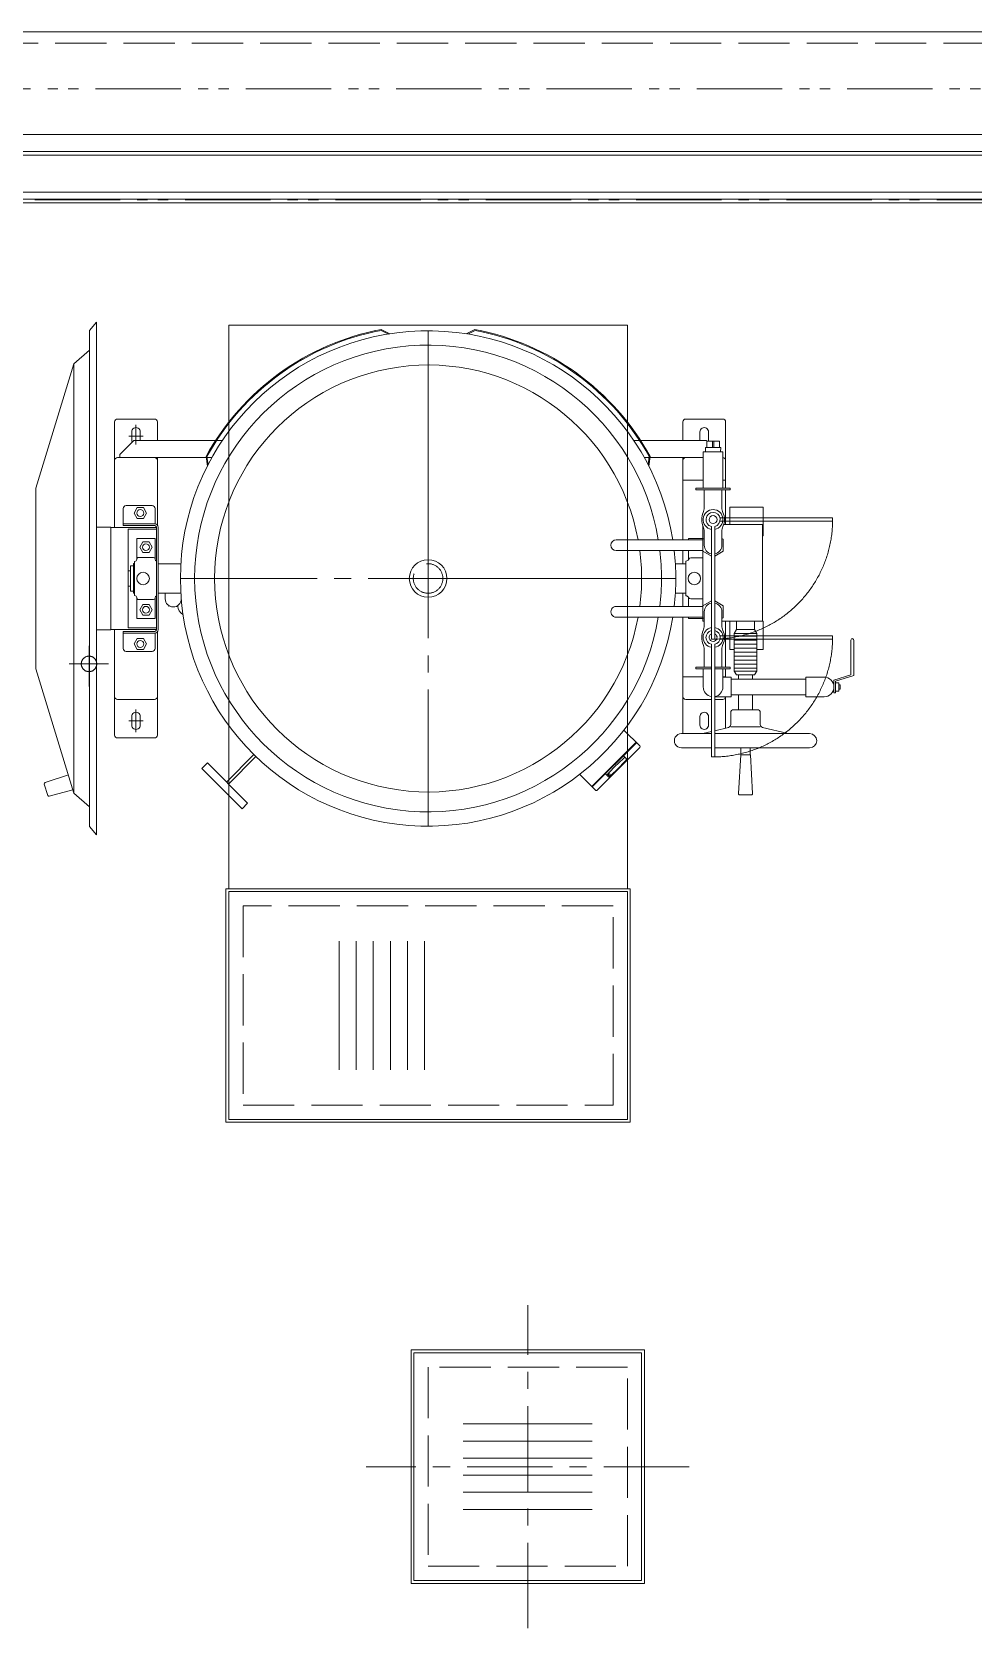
# Model space of a CAD drawing. Units: millimetres at full size. Extents: x -12803 to 120774, y -9413 to 101127.
# Drawn here: x 93629 to 95281, y 17093 to 19896 of the extents above; entities that cross this region are included whole.
import ezdxf

# ---------------------------------------------------------------- set-up
doc = ezdxf.new("R2010")
doc.units = ezdxf.units.MM
doc.header["$LTSCALE"] = 30
for name, pattern in [('CHAIN1', [8, 5, -1, 1, -1]), ('DASHED3', [4, 3, -1]), ('DOUBLE_CHAIN1', [8.8, 5, -1, 0.6, -0.6, 0.6, -1]), ('LONG_CHAIN', [21, 18, -1, 1, -1]), ('LONG_DOUBLE_CHAIN', [21.8, 18, -1, 0.6, -0.6, 0.6, -1])]:
    doc.linetypes.add(name, pattern=pattern)
doc.layers.add('0-0_NoName', color=7, linetype='Continuous')
for name, color, linetype, lineweight in [('2-0_通芯', 7, 'DOUBLE_CHAIN1', 15), ('2-1_躯体', 7, 'Continuous', 15), ('2-3_間仕切り', 7, 'Continuous', 15), ('2-B_金物', 7, 'Continuous', 15), ('3-3_AIHO30-厨房機器', 7, 'Continuous', 15)]:
    doc.layers.add(name, color=color, linetype=linetype, lineweight=lineweight)

# ---------------------------------------------------------------- blocks, each defined once
blk = doc.blocks.new('グループ部品-732')
at = {"layer": '2-0_通芯'}
for p, q in [((75524.36, 19796.41), (120774.36, 19796.41)), ((74361.66, 19601.41), (120774.36, 19601.41))]:
    blk.add_line(p, q, dxfattribs=at)
at = {"layer": '2-1_躯体'}
for p, q in [((89589.36, 19896.41), (97729.36, 19896.41)), ((91549.36, 19716.41), (96999.36, 19716.41))]:
    blk.add_line(p, q, dxfattribs=at)
at = {"layer": '2-1_躯体', "linetype": 'DASHED3'}
blk.add_line((89589.36, 19876.41), (97729.36, 19876.41), dxfattribs=at)
at = {"layer": '2-3_間仕切り'}
for p, q in [((91676.86, 19686.41), (96969.36, 19686.41)), ((91676.86, 19614.91), (96897.86, 19614.91))]:
    blk.add_line(p, q, dxfattribs=at)
for points in [[(91676.86, 19679.91), (96962.86, 19679.91), (96962.86, 19289.91)], [(91676.86, 19602.41), (96885.36, 19602.41), (96885.36, 19212.41)], [(91676.86, 19596.41), (96879.36, 19596.41), (96879.36, 19206.41)]]:
    blk.add_lwpolyline(points, dxfattribs=at)
at = {"layer": '2-B_金物'}
for p, q in [((93974.36, 19381.41), (94674.36, 19381.41)), ((93974.36, 18391.41), (93974.36, 19381.41)), ((94674.36, 19381.41), (94674.36, 18391.41)), ((94679.36, 18391.41), (93969.36, 18391.41)), ((93969.36, 18391.41), (93969.36, 17981.41)), ((94674.36, 18386.41), (93974.36, 18386.41)), ((93974.36, 18386.41), (93974.36, 17986.41)), ((94168.16, 18299.52), (94168.16, 18073.3)), ((94198.16, 18299.52), (94198.16, 18073.3)), ((94228.16, 18299.52), (94228.16, 18073.3)), ((94258.16, 18299.52), (94258.16, 18073.3)), ((94288.16, 18299.52), (94288.16, 18073.3)), ((94318.16, 18299.52), (94318.16, 18073.3)), ((94704.36, 17581.41), (94294.36, 17581.41)), ((94294.36, 17581.41), (94294.36, 17171.41)), ((94699.36, 17576.41), (94299.36, 17576.41)), ((94299.36, 17576.41), (94299.36, 17176.41)), ((94699.36, 17176.41), (94699.36, 17576.41)), ((94612.47, 17451.41), (94386.25, 17451.41)), ((94612.47, 17421.41), (94386.25, 17421.41)), ((94612.47, 17391.41), (94386.25, 17391.41)), ((94612.47, 17361.41), (94386.25, 17361.41)), ((94612.47, 17331.41), (94386.25, 17331.41)), ((94612.47, 17301.41), (94386.25, 17301.41)), ((94299.36, 17176.41), (94699.36, 17176.41))]:
    blk.add_line(p, q, dxfattribs=at)
at = {"layer": '2-B_金物', "linetype": 'DASHED3'}
for p, q in [((94649.36, 18361.41), (93999.36, 18361.41)), ((93999.36, 18361.41), (93999.36, 18011.41)), ((94674.36, 17551.41), (94324.36, 17551.41)), ((94324.36, 17551.41), (94324.36, 17201.41)), ((94674.36, 17201.41), (94674.36, 17551.41)), ((94324.36, 17201.41), (94674.36, 17201.41))]:
    blk.add_line(p, q, dxfattribs=at)
at = {"layer": '2-B_金物', "linetype": 'CHAIN1'}
for p, q in [((94499.36, 17092.91), (94499.36, 17659.91)), ((94782.86, 17376.41), (94215.85, 17376.41))]:
    blk.add_line(p, q, dxfattribs=at)
at = {"layer": '2-B_金物'}
for points in [[(93969.36, 17981.41), (94679.36, 17981.41), (94679.36, 18391.41)], [(93974.36, 17986.41), (94674.36, 17986.41), (94674.36, 18386.41)], [(94294.36, 17171.41), (94704.36, 17171.41), (94704.36, 17581.41)]]:
    blk.add_lwpolyline(points, dxfattribs=at)
at = {"layer": '2-B_金物', "linetype": 'DASHED3'}
blk.add_lwpolyline([(93999.36, 18011.41), (94649.36, 18011.41), (94649.36, 18361.41)], dxfattribs=at)
at = {"layer": '3-3_AIHO30-厨房機器'}
for p, q in [((93729.6, 19372.16), (93742.1, 19386.45)), ((93742.1, 18486.37), (93742.1, 19386.45)), ((94257.47, 19366.24), (94242.06, 19373.8)), ((94391.25, 19366.24), (94406.66, 19373.8)), ((93729.6, 18500.66), (93729.6, 19372.16)), ((94254.73, 19365.8), (94241.83, 19372.13)), ((94393.99, 19365.8), (94406.88, 19372.13)), ((93702.36, 19313.54), (93729.6, 19337.32)), ((93635.6, 19095.21), (93702.36, 19313.54)), ((93702.36, 18559.28), (93702.36, 19313.54)), ((93773.86, 19025.91), (93773.86, 19211.41)), ((93843.86, 19216.41), (93778.86, 19216.41)), ((93848.86, 19178.91), (93848.86, 19211.41)), ((94771.86, 19178.91), (94771.86, 19211.41)), ((94841.86, 19216.41), (94776.86, 19216.41)), ((94846.86, 19094.91), (94846.86, 19211.41)), ((93807.86, 19178.91), (93782.86, 19153.91)), ((93803.86, 19193.91), (93803.86, 19178.91)), ((93951.16, 19178.91), (93807.86, 19178.91)), ((93818.86, 19193.91), (93818.86, 19178.91)), ((93963.22, 19178.91), (93953.07, 19178.91)), ((94695.65, 19178.91), (94685.49, 19178.91)), ((94812.86, 19178.91), (94697.56, 19178.91)), ((94801.86, 19193.91), (94801.86, 19178.91)), ((94812.86, 19178.91), (94814.39, 19177.38)), ((94813.86, 19177.38), (94835.86, 19177.38)), ((94813.86, 19166.38), (94813.86, 19177.38)), ((94816.86, 19193.91), (94816.86, 19177.38)), ((94823.79, 19166.38), (94823.79, 19177.38)), ((94825.93, 19166.38), (94825.93, 19177.38)), ((94835.86, 19166.38), (94835.86, 19177.38)), ((93934.7, 19148.91), (93778.86, 19148.91)), ((93782.86, 19148.91), (93782.86, 19153.91)), ((93848.86, 19030.38), (93848.86, 19148.91)), ((93936.8, 19133.95), (93934.41, 19150.95)), ((93938.07, 19136.42), (93936.07, 19150.64)), ((93944.8, 19148.91), (93936.32, 19148.91)), ((94712.4, 19148.91), (94703.92, 19148.91)), ((94710.65, 19136.42), (94712.64, 19150.64)), ((94711.92, 19133.95), (94714.3, 19150.95)), ((94807.61, 19148.91), (94714.02, 19148.91)), ((94771.86, 19004.41), (94771.86, 19148.91)), ((94807.61, 19158.91), (94807.61, 19094.91)), ((94811.41, 19166.38), (94838.31, 19166.38)), ((94811.41, 19166.38), (94811.64, 19158.91)), ((94838.31, 19166.38), (94838.08, 19158.91)), ((93635.6, 18777.61), (93635.6, 19095.21)), ((94807.61, 19108.91), (94771.86, 19108.91)), ((94794.86, 19094.91), (94821.86, 19094.91)), ((94794.86, 19091.91), (94794.86, 19094.91)), ((94794.86, 19091.91), (94854.86, 19091.91)), ((94809.36, 19060.64), (94809.36, 19091.91)), ((94827.86, 19094.91), (94854.86, 19094.91)), ((94840.36, 19060.64), (94840.36, 19091.91)), ((94846.86, 19108.91), (94842.11, 19108.91)), ((94846.86, 19031.41), (94846.86, 19091.91)), ((94854.86, 19091.91), (94854.86, 19094.91)), ((93839.86, 19064.41), (93793.86, 19064.41)), ((93788.86, 19029.41), (93788.86, 19059.41)), ((93807.89, 19051.41), (93813.37, 19041.91)), ((93813.37, 19041.91), (93824.34, 19041.91)), ((93844.86, 19032.39), (93844.86, 19059.41)), ((94913.06, 19061.41), (94854.06, 19061.41)), ((94854.06, 19031.41), (94854.06, 19061.41)), ((94913.06, 19011.41), (94913.06, 19061.41)), ((93742.1, 19026.41), (93767.36, 19026.41)), ((93767.36, 19026.41), (93767.36, 18846.41)), ((93767.36, 19025.91), (93847.36, 19025.91)), ((93788.86, 19032.41), (93844.36, 19032.41)), ((93844.36, 19029.41), (93788.86, 19029.41)), ((93797.36, 19022.91), (93797.36, 18849.91)), ((93797.36, 19022.91), (93847.36, 19022.91)), ((93847.36, 18846.41), (93847.36, 19026.41)), ((93850.36, 18846.41), (93850.36, 19026.41)), ((94806.86, 19005.3), (94806.86, 19029.14)), ((94809.36, 18994.91), (94809.36, 19019.18)), ((94821.86, 18829.91), (94821.86, 19027.78)), ((94827.86, 18829.91), (94827.86, 19027.78)), ((94840.36, 18994.91), (94840.36, 19019.18)), ((94911.86, 19031.41), (94843.63, 19031.41)), ((94911.86, 18861.41), (94911.86, 19031.41)), ((94913.06, 19011.41), (94911.86, 19011.41)), ((93812.86, 19006.41), (93812.86, 18970.41)), ((93844.86, 19006.41), (93812.86, 19006.41)), ((93817.89, 18991.41), (93823.37, 19000.91)), ((93817.89, 18991.41), (93823.37, 18981.91)), ((93823.37, 19000.91), (93834.34, 19000.91)), ((93823.37, 18981.91), (93834.34, 18981.91)), ((93834.34, 19000.91), (93839.83, 18991.41)), ((93839.83, 18991.41), (93834.34, 18981.91)), ((93844.86, 19006.41), (93844.86, 18970.41)), ((94654.86, 19004.41), (94806.86, 19004.41)), ((94654.86, 18985.41), (94806.86, 18985.41)), ((94771.86, 18962.41), (94771.86, 18985.41)), ((94781.86, 19006.41), (94806.86, 19006.41)), ((94781.86, 19004.41), (94781.86, 19006.41)), ((94781.86, 18969.59), (94781.86, 18985.41)), ((94809.36, 19006.75), (94806.86, 19005.3)), ((94806.86, 18984.52), (94806.86, 19005.3)), ((94806.86, 18888.3), (94806.86, 18984.52)), ((94821.86, 18975.86), (94806.86, 18984.52)), ((94827.86, 18975.86), (94842.86, 18984.52)), ((94842.86, 19005.3), (94840.36, 19006.75)), ((94842.86, 18984.52), (94842.86, 19005.3)), ((93806.91, 18958.91), (93801.86, 18958.91)), ((93801.86, 18913.91), (93801.86, 18958.91)), ((93806.91, 18910.36), (93806.91, 18962.46)), ((93808.86, 18962.46), (93806.91, 18962.46)), ((93808.86, 18966.41), (93808.86, 18906.41)), ((93841.86, 18973.41), (93815.86, 18973.41)), ((93890.09, 18962.41), (93850.36, 18962.41)), ((94758.62, 18962.41), (94776.86, 18962.41)), ((94776.86, 18905.91), (94776.86, 18966.91)), ((94785.68, 18972.41), (94806.86, 18972.41)), ((93797.36, 18949.63), (93801.86, 18949.63)), ((93797.36, 18923.19), (93801.86, 18923.19)), ((93806.91, 18913.91), (93801.86, 18913.91)), ((93808.86, 18910.36), (93806.91, 18910.36)), ((93812.86, 18902.41), (93812.86, 18866.41)), ((93841.86, 18899.41), (93815.86, 18899.41)), ((93844.86, 18902.41), (93844.86, 18866.41)), ((93890.09, 18910.41), (93850.36, 18910.41)), ((93862.86, 18900.41), (93862.86, 18910.41)), ((94758.62, 18910.41), (94776.86, 18910.41)), ((94771.86, 18887.41), (94771.86, 18910.41)), ((94781.86, 18887.41), (94781.86, 18903.23)), ((94785.68, 18900.41), (94806.86, 18900.41)), ((94821.86, 18896.96), (94806.86, 18888.3)), ((94827.86, 18896.96), (94842.86, 18888.3)), ((93817.89, 18881.41), (93823.37, 18890.91)), ((93817.89, 18881.41), (93823.37, 18871.91)), ((93823.37, 18890.91), (93834.34, 18890.91)), ((93823.37, 18871.91), (93834.34, 18871.91)), ((93834.34, 18890.91), (93839.83, 18881.41)), ((93839.83, 18881.41), (93834.34, 18871.91)), ((93868.86, 18887.41), (93868.86, 18888.92)), ((93884.86, 18887.41), (93884.86, 18888.92)), ((94654.84, 18887.41), (94806.86, 18887.41)), ((94654.84, 18868.41), (94806.86, 18868.41)), ((94771.86, 18663.91), (94771.86, 18868.41)), ((94781.86, 18866.41), (94781.86, 18868.41)), ((94806.86, 18888.3), (94806.86, 18867.52)), ((94809.36, 18877.91), (94809.36, 18853.64)), ((94840.36, 18877.91), (94840.36, 18853.64)), ((94842.86, 18888.3), (94842.86, 18867.52)), ((93742.1, 18846.41), (93767.36, 18846.41)), ((93767.36, 18846.91), (93847.36, 18846.91)), ((93773.86, 18661.41), (93773.86, 18846.91)), ((93844.36, 18843.41), (93788.86, 18843.41)), ((93788.86, 18843.41), (93788.86, 18813.41)), ((93788.86, 18840.41), (93844.36, 18840.41)), ((93797.36, 18849.91), (93847.36, 18849.91)), ((93844.86, 18866.41), (93812.86, 18866.41)), ((93844.86, 18840.43), (93844.86, 18813.41)), ((93848.86, 18661.41), (93848.86, 18842.44)), ((94781.86, 18866.41), (94806.86, 18866.41)), ((94806.86, 18861.41), (94806.86, 18867.52)), ((94809.36, 18866.07), (94806.86, 18867.52)), ((94809.36, 18861.41), (94806.86, 18861.41)), ((94842.86, 18867.52), (94840.36, 18866.07)), ((94913.06, 18861.41), (94840.36, 18861.41)), ((94846.86, 18780.91), (94846.86, 18861.41)), ((94854.06, 18811.41), (94854.06, 18861.41)), ((94865.86, 18846.91), (94861.86, 18839.98)), ((94861.86, 18839.98), (94861.86, 18773.84)), ((94861.86, 18839.98), (94901.86, 18839.98)), ((94865.86, 18861.41), (94865.86, 18846.91)), ((94897.86, 18846.91), (94865.86, 18846.91)), ((94897.86, 18861.41), (94897.86, 18846.91)), ((94897.86, 18846.91), (94901.86, 18839.98)), ((94901.86, 18839.98), (94901.86, 18773.84)), ((94913.06, 18811.41), (94913.06, 18861.41)), ((93807.89, 18821.41), (93813.37, 18811.91)), ((93813.37, 18811.91), (93824.34, 18811.91)), ((94809.36, 18812.18), (94809.36, 18780.91)), ((94827.86, 18829.91), (94821.86, 18829.91)), ((94821.86, 18622.91), (94821.86, 18820.78)), ((94827.86, 18622.91), (94827.86, 18820.78)), ((94840.36, 18812.18), (94840.36, 18780.91)), ((95066.8, 18828.29), (95066.8, 18767.37)), ((95071.8, 18828.29), (95071.8, 18765.79)), ((93839.86, 18808.41), (93793.86, 18808.41)), ((94861.86, 18811.41), (94854.06, 18811.41)), ((94913.06, 18811.41), (94901.86, 18811.41)), ((93635.6, 18777.61), (93702.36, 18559.28)), ((94807.61, 18763.91), (94771.86, 18763.91)), ((94794.86, 18780.91), (94821.86, 18780.91)), ((94794.86, 18780.91), (94794.86, 18777.91)), ((94794.86, 18777.91), (94821.86, 18777.91)), ((94807.61, 18745.91), (94807.61, 18777.91)), ((94827.86, 18780.91), (94854.86, 18780.91)), ((94827.86, 18777.91), (94854.86, 18777.91)), ((94842.11, 18745.91), (94842.11, 18777.91)), ((94846.86, 18763.91), (94842.11, 18763.91)), ((94842.11, 18763.16), (94856.86, 18763.16)), ((94846.86, 18763.16), (94846.86, 18777.91)), ((94854.86, 18780.91), (94854.86, 18777.91)), ((94856.86, 18728.66), (94856.86, 18763.16)), ((94856.86, 18759.51), (94987.8, 18759.51)), ((94861.86, 18773.84), (94865.86, 18766.91)), ((94861.86, 18773.84), (94901.86, 18773.84)), ((94897.86, 18766.91), (94865.86, 18766.91)), ((94869.36, 18759.51), (94869.36, 18766.91)), ((94894.36, 18759.51), (94894.36, 18766.91)), ((94901.86, 18773.84), (94897.86, 18766.91)), ((95019.8, 18763.16), (94987.8, 18763.16)), ((95066.8, 18767.37), (95036.8, 18758)), ((95036.8, 18748.84), (95036.8, 18758)), ((95071.8, 18765.79), (95039.8, 18755.79)), ((95039.8, 18755.79), (95039.8, 18735.79)), ((94827.86, 18728.66), (94856.86, 18728.66)), ((94846.86, 18673.71), (94846.86, 18728.66)), ((94856.86, 18732.31), (94987.8, 18732.31)), ((94869.36, 18705.91), (94869.36, 18732.31)), ((94894.36, 18705.91), (94894.36, 18732.31)), ((95036.8, 18753.53), (95035.33, 18753.53)), ((95036.8, 18738.29), (95035.33, 18738.29)), ((95036.8, 18742.98), (95036.8, 18735.79)), ((95039.8, 18735.79), (95036.8, 18735.79)), ((95045.8, 18753.29), (95039.8, 18753.29)), ((95045.8, 18738.29), (95039.8, 18738.29)), ((95045.8, 18753.29), (95045.8, 18738.29)), ((95047.8, 18749.79), (95045.8, 18749.79)), ((95047.8, 18741.79), (95045.8, 18741.79)), ((95047.8, 18749.79), (95047.8, 18741.79)), ((93843.86, 18723.91), (93778.86, 18723.91)), ((93779.52, 18723.91), (93780.39, 18723.91)), ((93843.17, 18723.91), (93843.86, 18723.91)), ((94821.86, 18723.91), (94776.86, 18723.91)), ((94841.86, 18723.91), (94827.86, 18723.91)), ((94855.86, 18679.83), (94855.86, 18700.91)), ((94902.86, 18705.91), (94860.86, 18705.91)), ((94907.86, 18679.83), (94907.86, 18700.91)), ((93803.86, 18678.91), (93803.86, 18693.91)), ((93803.86, 18678.91), (93803.86, 18693.91)), ((93818.86, 18678.91), (93818.86, 18693.91)), ((94801.86, 18678.91), (94801.86, 18693.91)), ((94816.86, 18678.91), (94816.86, 18693.91)), ((94852.05, 18674.98), (94827.86, 18669.05)), ((94855.86, 18675.91), (94907.86, 18675.91)), ((94911.67, 18674.98), (94956.84, 18663.91)), ((93843.86, 18656.41), (93778.86, 18656.41)), ((94689.86, 18648.69), (94612.08, 18570.91)), ((94690.57, 18647.98), (94612.79, 18570.2)), ((94668.37, 18670.18), (94696.16, 18642.4)), ((94821.86, 18663.91), (94769.36, 18663.91)), ((94821.86, 18667.58), (94806.88, 18663.91)), ((94994.36, 18663.91), (94827.86, 18663.91)), ((93970.38, 18578.89), (94018.54, 18627.06)), ((93973.91, 18575.36), (94022.12, 18623.56)), ((94696.16, 18639.57), (94621.2, 18564.61)), ((94667.61, 18625.02), (94669.88, 18622.49)), ((94669.88, 18622.49), (94673.38, 18618.99)), ((94821.86, 18638.91), (94769.36, 18638.91)), ((94827.86, 18622.91), (94821.86, 18622.91)), ((94994.36, 18638.91), (94827.86, 18638.91)), ((94873.86, 18626.41), (94873.86, 18638.91)), ((94889.86, 18626.41), (94889.86, 18638.91)), ((94890.36, 18626.41), (94894.24, 18558.52)), ((93651.68, 18577.89), (93692.58, 18591.32)), ((93936.79, 18612.48), (94007.5, 18541.77)), ((94590.59, 18592.4), (94618.37, 18564.61)), ((94635.75, 18593.16), (94638.28, 18590.89)), ((94638.28, 18590.89), (94641.78, 18587.39)), ((93650.39, 18575.4), (93656.52, 18555.23)), ((93658.97, 18553.88), (93700.43, 18565.49)), ((93702.36, 18559.28), (93729.6, 18535.5)), ((94007.5, 18541.77), (93997.6, 18531.87)), ((94871.48, 18556.41), (94892.24, 18556.41)), ((93729.6, 18500.66), (93742.1, 18486.37))]:
    blk.add_line(p, q, dxfattribs=at)
at = {"layer": '3-3_AIHO30-厨房機器', "linetype": 'LONG_CHAIN'}
for p, q in [((94324.36, 19371.41), (94324.36, 18501.41)), ((93811.36, 19206.41), (93811.36, 19171.56)), ((93823.86, 19186.41), (93798.86, 19186.41)), ((94759.36, 18936.41), (93889.36, 18936.41)), ((93728.86, 18746.61), (93728.86, 18818.27)), ((93693.91, 18786.41), (93763.03, 18786.41)), ((93811.36, 18666.41), (93811.36, 18706.41)), ((93798.89, 18686.41), (93823.86, 18686.41))]:
    blk.add_line(p, q, dxfattribs=at)
at = {"layer": '3-3_AIHO30-厨房機器', "linetype": 'LONG_DOUBLE_CHAIN'}
for p, q in [((95034.86, 19042.91), (94836.99, 19042.91)), ((95034.86, 19036.91), (94836.99, 19036.91)), ((95034.86, 18835.91), (94836.99, 18835.91)), ((95034.86, 18829.91), (94836.99, 18829.91))]:
    blk.add_line(p, q, dxfattribs=at)
at = {"layer": '3-3_AIHO30-厨房機器', "linetype": 'DASHED3'}
for p, q in [((94861.86, 18834.91), (94901.86, 18834.91)), ((94861.86, 18827.91), (94901.86, 18827.91)), ((94861.86, 18820.91), (94901.86, 18820.91)), ((94861.86, 18813.91), (94901.86, 18813.91)), ((94861.86, 18806.91), (94901.86, 18806.91)), ((94861.86, 18799.91), (94901.86, 18799.91)), ((94861.86, 18792.91), (94901.86, 18792.91)), ((94861.86, 18785.91), (94901.86, 18785.91)), ((94861.86, 18778.91), (94901.86, 18778.91))]:
    blk.add_line(p, q, dxfattribs=at)
at = {"layer": '3-3_AIHO30-厨房機器'}
for points in [[(94807.61, 19158.91), (94842.11, 19158.91), (94842.11, 19094.91), (94807.61, 19094.91)], [(93807.89, 19051.41), (93813.37, 19060.91), (93824.34, 19060.91), (93829.83, 19051.41), (93824.34, 19041.91)], [(93807.89, 18821.41), (93813.37, 18830.91), (93824.34, 18830.91), (93829.83, 18821.41), (93824.34, 18811.91)], [(95019.8, 18728.66), (94987.8, 18728.66), (94987.8, 18763.16)], [(94869.48, 18558.52), (94873.36, 18626.41), (94890.36, 18626.41)], [(93936.79, 18612.48), (93926.89, 18602.58), (93997.6, 18531.87)]]:
    blk.add_lwpolyline(points, dxfattribs=at)
for centre, radius in [((93818.86, 19051.41), 6), ((94824.86, 19039.91), 7), ((93828.86, 18991.41), 6), ((94324.36, 18936.41), 33), ((93823.86, 18936.41), 11), ((94791.86, 18936.41), 11), ((93828.86, 18881.41), 6), ((93818.86, 18821.41), 6)]:
    blk.add_circle(centre, radius, dxfattribs=at)
at = {"layer": '3-3_AIHO30-厨房機器', "linetype": 'DASHED3'}
for centre, radius in [((94324.36, 18936.41), 26), ((93728.86, 18786.41), 13.6)]:
    blk.add_circle(centre, radius, dxfattribs=at)
at = {"layer": '3-3_AIHO30-厨房機器'}
for centre, radius, start, end in [((94324.36, 18936.41), 445.06, 100.65595, 151.18137), ((94324.36, 18936.41), 445.06, 28.81863, 79.34405), ((94324.36, 18936.41), 435, 8.99345, 351.00654), ((94324.36, 18936.41), 410, 9.54681, 350.45315), ((94324.36, 18936.41), 443.46, 100.72467, 151.11265), ((94324.36, 18936.41), 443.46, 28.88735, 79.27533), ((94324.36, 18936.41), 375, 10.44743, 349.55255), ((93778.86, 19211.41), 5, 90, 180.00001), ((93843.86, 19211.41), 5, 0, 90), ((94776.86, 19211.41), 5, 90, 180.00001), ((94841.86, 19211.41), 5, 0, 90), ((93811.36, 19193.91), 7.5, 0, 180.00001), ((93811.36, 19178.91), 7.5, 179.99999, 205.73166), ((94809.36, 19193.91), 7.5, 0, 180.00001), ((93778.86, 19143.91), 5, 90, 180.00001), ((93843.86, 19143.91), 5, 0, 90), ((94776.86, 19143.91), 5, 90, 180.00001), ((94841.86, 19143.91), 5, 0, 87.13367), ((93793.86, 19059.41), 5, 90, 179.99998), ((93839.86, 19059.41), 5, 359.99998, 90.00002), ((94834.86, 19039.91), 30, 155.50535, 204.49465), ((94824.86, 19039.91), 17.5, 279.87089, 260.12912), ((94789.36, 19060.64), 20, 335.50536, 360), ((94824.86, 19039.91), 12.5, 283.88654, 256.11346), ((94860.36, 19060.64), 20, 180.00001, 204.49465), ((94814.86, 19039.91), 30, 335.50536, 24.49465), ((93844.36, 19026.41), 6, 0, 90), ((93844.36, 19026.41), 3, 0, 90), ((94789.36, 19019.18), 20, 360, 24.49465), ((94860.36, 19019.18), 20, 155.50535, 180.00001), ((94654.86, 18994.91), 9.5, 90, 270), ((94324.36, 18936.41), 375, 352.49186, 7.50814), ((94324.36, 18936.41), 410, 353.13604, 6.86396), ((94324.36, 18936.41), 435, 353.53225, 6.46775), ((94824.86, 18994.91), 15.5, 180.00001, 258.84009), ((94824.86, 18994.91), 15.5, 281.15991, 0), ((93808.86, 18970.41), 4, 270, 0), ((93815.86, 18970.41), 3, 90, 180.00001), ((93841.86, 18970.41), 3, 0, 90), ((93848.86, 18970.41), 4, 179.99999, 247.9757), ((94776.86, 18972.91), 6, 270, 333.9136), ((94785.68, 18968.59), 3.82, 90, 153.9136), ((93808.86, 18902.41), 4, 0, 90), ((93815.86, 18902.41), 3, 179.99999, 270), ((93841.86, 18902.41), 3, 270, 0), ((93848.86, 18902.41), 4, 112.02431, 180.00001), ((93876.86, 18900.41), 14, 179.99999, 359.62785), ((94776.86, 18899.91), 6, 26.0864, 90), ((94785.68, 18904.23), 3.82, 206.0864, 270), ((94654.86, 18877.91), 9.5, 89.99999, 270), ((94824.86, 18877.91), 15.5, 101.15991, 180.00001), ((94824.86, 18877.91), 15.5, 360, 78.84009), ((93844.36, 18846.41), 6, 270, 0), ((93844.36, 18846.41), 3, 270, 0), ((94834.86, 18832.91), 30, 155.50535, 204.49465), ((94824.86, 18832.91), 17.5, 99.87086, 260.12912), ((94789.36, 18853.64), 20, 335.50535, 0), ((94824.86, 18832.91), 12.5, 103.8865, 256.11346), ((94824.86, 18832.91), 17.5, 279.87089, 80.12914), ((94824.86, 18832.91), 12.5, 283.88654, 76.1135), ((94860.36, 18853.64), 20, 179.99999, 204.49465), ((94814.86, 18832.91), 30, 335.50535, 24.49464), ((93793.86, 18813.41), 5, 179.99987, 269.99986), ((93839.86, 18813.41), 5, 269.99985, 359.99989), ((94789.36, 18812.18), 20, 0, 24.49464), ((94824.86, 18832.91), 7, 115.37687, 64.62313), ((94860.36, 18812.18), 20, 155.50535, 179.99999), ((95069.3, 18828.29), 2.5, 0, 180.00001), ((95019.8, 18745.91), 17.25, 270, 90), ((93778.86, 18728.91), 5, 180.00001, 270), ((93843.86, 18728.91), 5, 270, 0.00001), ((94776.86, 18728.91), 5, 179.99999, 270), ((94824.86, 18745.91), 17.25, 179.99999, 259.98476), ((94824.86, 18745.91), 17.25, 280.01525, 0), ((94841.86, 18728.91), 5, 270, 357.13297), ((93811.36, 18693.91), 7.5, 0, 180.00001), ((94809.36, 18693.91), 7.5, 0, 180.00001), ((94860.86, 18700.91), 5, 89.99996, 179.99995), ((94902.86, 18700.91), 5, 359.99999, 89.99996), ((93811.36, 18678.91), 7.5, 179.99999, 0.00001), ((94809.36, 18678.91), 7.5, 179.99999, 0.00001), ((94809.36, 18693.91), 7.5, 0, 11.81204), ((94850.86, 18679.83), 5, 283.76637, 0.00005), ((94912.86, 18679.83), 5, 179.99996, 256.23365), ((93778.86, 18661.41), 5, 179.99999, 270), ((93843.86, 18661.41), 5, 270, 0), ((94769.36, 18651.41), 12.5, 89.99998, 270), ((94994.36, 18651.41), 12.5, 270.00001, 89.99996), ((94903.56, 18357.21), 353.53, 131.37555, 138.62445), ((94408.09, 18852.68), 353.54, 311.37571, 318.62429), ((94694.74, 18640.98), 2, 315, 45), ((93652.3, 18575.99), 2, 108.18203, 196.90901), ((94619.79, 18566.03), 2, 225, 315), ((93658.43, 18555.81), 2, 196.909, 285.63597), ((94871.48, 18558.41), 2, 176.72949, 269.99997), ((94892.24, 18558.41), 2, 269.99998, 3.27046)]:
    blk.add_arc(centre, radius, start, end, dxfattribs=at)
at = {"layer": '3-3_AIHO30-厨房機器', "linetype": 'LONG_DOUBLE_CHAIN'}
for centre, start, end in [((94824.86, 19039.91), 270.81853, 0.81851), ((94824.86, 18832.91), 270.81854, 0.81855)]:
    blk.add_arc(centre, 210, start, end, dxfattribs=at)
at = {"layer": '3-3_AIHO30-厨房機器'}
blk.add_ellipse((93936.86, 18887.41), major_axis=(52, 0), ratio=0.5, start_param=3.1415927, end_param=3.745515, dxfattribs=at)
blk.add_ellipse((94642.5, 18591.61), major_axis=(-1.24, -1.24), ratio=0.70712, dxfattribs=at)
blk = doc.blocks.new('グループ部品-763')
at = {"layer": '2-0_通芯'}
blk.add_line((75524.36, 19796.41), (120774.36, 19796.41), dxfattribs=at)
at = {"layer": '3-3_AIHO30-厨房機器'}
for p, q in [((93729.6, 19372.16), (93742.1, 19386.45)), ((93742.1, 18486.37), (93742.1, 19386.45)), ((94257.47, 19366.24), (94242.06, 19373.8)), ((94391.25, 19366.24), (94406.66, 19373.8)), ((93729.6, 18500.66), (93729.6, 19372.16)), ((94254.73, 19365.8), (94241.83, 19372.13)), ((94393.99, 19365.8), (94406.88, 19372.13)), ((93702.36, 19313.54), (93729.6, 19337.32)), ((93635.6, 19095.21), (93702.36, 19313.54)), ((93702.36, 18559.28), (93702.36, 19313.54)), ((93773.86, 19025.91), (93773.86, 19211.41)), ((93843.86, 19216.41), (93778.86, 19216.41)), ((93848.86, 19178.91), (93848.86, 19211.41)), ((94771.86, 19178.91), (94771.86, 19211.41)), ((94841.86, 19216.41), (94776.86, 19216.41)), ((94846.86, 19094.91), (94846.86, 19211.41)), ((93807.86, 19178.91), (93782.86, 19153.91)), ((93803.86, 19193.91), (93803.86, 19178.91)), ((93951.16, 19178.91), (93807.86, 19178.91)), ((93818.86, 19193.91), (93818.86, 19178.91)), ((93963.22, 19178.91), (93953.07, 19178.91)), ((94695.65, 19178.91), (94685.49, 19178.91)), ((94812.86, 19178.91), (94697.56, 19178.91)), ((94801.86, 19193.91), (94801.86, 19178.91)), ((94812.86, 19178.91), (94814.39, 19177.38)), ((94813.86, 19177.38), (94835.86, 19177.38)), ((94813.86, 19166.38), (94813.86, 19177.38)), ((94816.86, 19193.91), (94816.86, 19177.38)), ((94823.79, 19166.38), (94823.79, 19177.38)), ((94825.93, 19166.38), (94825.93, 19177.38)), ((94835.86, 19166.38), (94835.86, 19177.38)), ((93934.7, 19148.91), (93778.86, 19148.91)), ((93782.86, 19148.91), (93782.86, 19153.91)), ((93848.86, 19030.38), (93848.86, 19148.91)), ((93936.8, 19133.95), (93934.41, 19150.95)), ((93938.07, 19136.42), (93936.07, 19150.64)), ((93944.8, 19148.91), (93936.32, 19148.91)), ((94712.4, 19148.91), (94703.92, 19148.91)), ((94710.65, 19136.42), (94712.64, 19150.64)), ((94711.92, 19133.95), (94714.3, 19150.95)), ((94807.61, 19148.91), (94714.02, 19148.91)), ((94771.86, 19004.41), (94771.86, 19148.91)), ((94807.61, 19158.91), (94807.61, 19094.91)), ((94811.41, 19166.38), (94838.31, 19166.38)), ((94811.41, 19166.38), (94811.64, 19158.91)), ((94838.31, 19166.38), (94838.08, 19158.91)), ((93635.6, 18777.61), (93635.6, 19095.21)), ((94807.61, 19108.91), (94771.86, 19108.91)), ((94794.86, 19094.91), (94821.86, 19094.91)), ((94794.86, 19091.91), (94794.86, 19094.91)), ((94794.86, 19091.91), (94854.86, 19091.91)), ((94809.36, 19060.64), (94809.36, 19091.91)), ((94827.86, 19094.91), (94854.86, 19094.91)), ((94840.36, 19060.64), (94840.36, 19091.91)), ((94846.86, 19108.91), (94842.11, 19108.91)), ((94846.86, 19031.41), (94846.86, 19091.91)), ((94854.86, 19091.91), (94854.86, 19094.91)), ((93839.86, 19064.41), (93793.86, 19064.41)), ((93788.86, 19029.41), (93788.86, 19059.41)), ((93807.89, 19051.41), (93813.37, 19041.91)), ((93813.37, 19041.91), (93824.34, 19041.91)), ((93844.86, 19032.39), (93844.86, 19059.41)), ((94913.06, 19061.41), (94854.06, 19061.41)), ((94854.06, 19031.41), (94854.06, 19061.41)), ((94913.06, 19011.41), (94913.06, 19061.41)), ((93742.1, 19026.41), (93767.36, 19026.41)), ((93767.36, 19026.41), (93767.36, 18846.41)), ((93767.36, 19025.91), (93847.36, 19025.91)), ((93788.86, 19032.41), (93844.36, 19032.41)), ((93844.36, 19029.41), (93788.86, 19029.41)), ((93797.36, 19022.91), (93797.36, 18849.91)), ((93797.36, 19022.91), (93847.36, 19022.91)), ((93847.36, 18846.41), (93847.36, 19026.41)), ((93850.36, 18846.41), (93850.36, 19026.41)), ((94806.86, 19005.3), (94806.86, 19029.14)), ((94809.36, 18994.91), (94809.36, 19019.18)), ((94821.86, 18829.91), (94821.86, 19027.78)), ((94827.86, 18829.91), (94827.86, 19027.78)), ((94840.36, 18994.91), (94840.36, 19019.18)), ((94911.86, 19031.41), (94843.63, 19031.41)), ((94911.86, 18861.41), (94911.86, 19031.41)), ((94913.06, 19011.41), (94911.86, 19011.41)), ((93812.86, 19006.41), (93812.86, 18970.41)), ((93844.86, 19006.41), (93812.86, 19006.41)), ((93817.89, 18991.41), (93823.37, 19000.91)), ((93817.89, 18991.41), (93823.37, 18981.91)), ((93823.37, 19000.91), (93834.34, 19000.91)), ((93823.37, 18981.91), (93834.34, 18981.91)), ((93834.34, 19000.91), (93839.83, 18991.41)), ((93839.83, 18991.41), (93834.34, 18981.91)), ((93844.86, 19006.41), (93844.86, 18970.41)), ((94654.86, 19004.41), (94806.86, 19004.41)), ((94654.86, 18985.41), (94806.86, 18985.41)), ((94771.86, 18962.41), (94771.86, 18985.41)), ((94781.86, 19006.41), (94806.86, 19006.41)), ((94781.86, 19004.41), (94781.86, 19006.41)), ((94781.86, 18969.59), (94781.86, 18985.41)), ((94809.36, 19006.75), (94806.86, 19005.3)), ((94806.86, 18984.52), (94806.86, 19005.3)), ((94806.86, 18888.3), (94806.86, 18984.52)), ((94821.86, 18975.86), (94806.86, 18984.52)), ((94827.86, 18975.86), (94842.86, 18984.52)), ((94842.86, 19005.3), (94840.36, 19006.75)), ((94842.86, 18984.52), (94842.86, 19005.3)), ((93806.91, 18958.91), (93801.86, 18958.91)), ((93801.86, 18913.91), (93801.86, 18958.91)), ((93806.91, 18910.36), (93806.91, 18962.46)), ((93808.86, 18962.46), (93806.91, 18962.46)), ((93808.86, 18966.41), (93808.86, 18906.41)), ((93841.86, 18973.41), (93815.86, 18973.41)), ((93890.09, 18962.41), (93850.36, 18962.41)), ((94758.62, 18962.41), (94776.86, 18962.41)), ((94776.86, 18905.91), (94776.86, 18966.91)), ((94785.68, 18972.41), (94806.86, 18972.41)), ((93797.36, 18949.63), (93801.86, 18949.63)), ((93797.36, 18923.19), (93801.86, 18923.19)), ((93806.91, 18913.91), (93801.86, 18913.91)), ((93808.86, 18910.36), (93806.91, 18910.36)), ((93812.86, 18902.41), (93812.86, 18866.41)), ((93841.86, 18899.41), (93815.86, 18899.41)), ((93844.86, 18902.41), (93844.86, 18866.41)), ((93890.09, 18910.41), (93850.36, 18910.41)), ((93862.86, 18900.41), (93862.86, 18910.41)), ((94758.62, 18910.41), (94776.86, 18910.41)), ((94771.86, 18887.41), (94771.86, 18910.41)), ((94781.86, 18887.41), (94781.86, 18903.23)), ((94785.68, 18900.41), (94806.86, 18900.41)), ((94821.86, 18896.96), (94806.86, 18888.3)), ((94827.86, 18896.96), (94842.86, 18888.3)), ((93817.89, 18881.41), (93823.37, 18890.91)), ((93817.89, 18881.41), (93823.37, 18871.91)), ((93823.37, 18890.91), (93834.34, 18890.91)), ((93823.37, 18871.91), (93834.34, 18871.91)), ((93834.34, 18890.91), (93839.83, 18881.41)), ((93839.83, 18881.41), (93834.34, 18871.91)), ((93868.86, 18887.41), (93868.86, 18888.92)), ((93884.86, 18887.41), (93884.86, 18888.92)), ((94654.84, 18887.41), (94806.86, 18887.41)), ((94654.84, 18868.41), (94806.86, 18868.41)), ((94771.86, 18663.91), (94771.86, 18868.41)), ((94781.86, 18866.41), (94781.86, 18868.41)), ((94806.86, 18888.3), (94806.86, 18867.52)), ((94809.36, 18877.91), (94809.36, 18853.64)), ((94840.36, 18877.91), (94840.36, 18853.64)), ((94842.86, 18888.3), (94842.86, 18867.52)), ((93742.1, 18846.41), (93767.36, 18846.41)), ((93767.36, 18846.91), (93847.36, 18846.91)), ((93773.86, 18661.41), (93773.86, 18846.91)), ((93844.36, 18843.41), (93788.86, 18843.41)), ((93788.86, 18843.41), (93788.86, 18813.41)), ((93788.86, 18840.41), (93844.36, 18840.41)), ((93797.36, 18849.91), (93847.36, 18849.91)), ((93844.86, 18866.41), (93812.86, 18866.41)), ((93844.86, 18840.43), (93844.86, 18813.41)), ((93848.86, 18661.41), (93848.86, 18842.44)), ((94781.86, 18866.41), (94806.86, 18866.41)), ((94806.86, 18861.41), (94806.86, 18867.52)), ((94809.36, 18866.07), (94806.86, 18867.52)), ((94809.36, 18861.41), (94806.86, 18861.41)), ((94842.86, 18867.52), (94840.36, 18866.07)), ((94913.06, 18861.41), (94840.36, 18861.41)), ((94846.86, 18780.91), (94846.86, 18861.41)), ((94854.06, 18811.41), (94854.06, 18861.41)), ((94865.86, 18846.91), (94861.86, 18839.98)), ((94861.86, 18839.98), (94861.86, 18773.84)), ((94861.86, 18839.98), (94901.86, 18839.98)), ((94865.86, 18861.41), (94865.86, 18846.91)), ((94897.86, 18846.91), (94865.86, 18846.91)), ((94897.86, 18861.41), (94897.86, 18846.91)), ((94897.86, 18846.91), (94901.86, 18839.98)), ((94901.86, 18839.98), (94901.86, 18773.84)), ((94913.06, 18811.41), (94913.06, 18861.41)), ((93807.89, 18821.41), (93813.37, 18811.91)), ((93813.37, 18811.91), (93824.34, 18811.91)), ((94809.36, 18812.18), (94809.36, 18780.91)), ((94827.86, 18829.91), (94821.86, 18829.91)), ((94821.86, 18622.91), (94821.86, 18820.78)), ((94827.86, 18622.91), (94827.86, 18820.78)), ((94840.36, 18812.18), (94840.36, 18780.91)), ((95066.8, 18828.29), (95066.8, 18767.37)), ((95071.8, 18828.29), (95071.8, 18765.79)), ((93839.86, 18808.41), (93793.86, 18808.41)), ((94861.86, 18811.41), (94854.06, 18811.41)), ((94913.06, 18811.41), (94901.86, 18811.41)), ((93635.6, 18777.61), (93702.36, 18559.28)), ((94807.61, 18763.91), (94771.86, 18763.91)), ((94794.86, 18780.91), (94821.86, 18780.91)), ((94794.86, 18780.91), (94794.86, 18777.91)), ((94794.86, 18777.91), (94821.86, 18777.91)), ((94807.61, 18745.91), (94807.61, 18777.91)), ((94827.86, 18780.91), (94854.86, 18780.91)), ((94827.86, 18777.91), (94854.86, 18777.91)), ((94842.11, 18745.91), (94842.11, 18777.91)), ((94846.86, 18763.91), (94842.11, 18763.91)), ((94842.11, 18763.16), (94856.86, 18763.16)), ((94846.86, 18763.16), (94846.86, 18777.91)), ((94854.86, 18780.91), (94854.86, 18777.91)), ((94856.86, 18728.66), (94856.86, 18763.16)), ((94856.86, 18759.51), (94987.8, 18759.51)), ((94861.86, 18773.84), (94865.86, 18766.91)), ((94861.86, 18773.84), (94901.86, 18773.84)), ((94897.86, 18766.91), (94865.86, 18766.91)), ((94869.36, 18759.51), (94869.36, 18766.91)), ((94894.36, 18759.51), (94894.36, 18766.91)), ((94901.86, 18773.84), (94897.86, 18766.91)), ((95019.8, 18763.16), (94987.8, 18763.16)), ((95066.8, 18767.37), (95036.8, 18758)), ((95036.8, 18748.84), (95036.8, 18758)), ((95071.8, 18765.79), (95039.8, 18755.79)), ((95039.8, 18755.79), (95039.8, 18735.79)), ((94827.86, 18728.66), (94856.86, 18728.66)), ((94846.86, 18673.71), (94846.86, 18728.66)), ((94856.86, 18732.31), (94987.8, 18732.31)), ((94869.36, 18705.91), (94869.36, 18732.31)), ((94894.36, 18705.91), (94894.36, 18732.31)), ((95036.8, 18753.53), (95035.33, 18753.53)), ((95036.8, 18738.29), (95035.33, 18738.29)), ((95036.8, 18742.98), (95036.8, 18735.79)), ((95039.8, 18735.79), (95036.8, 18735.79)), ((95045.8, 18753.29), (95039.8, 18753.29)), ((95045.8, 18738.29), (95039.8, 18738.29)), ((95045.8, 18753.29), (95045.8, 18738.29)), ((95047.8, 18749.79), (95045.8, 18749.79)), ((95047.8, 18741.79), (95045.8, 18741.79)), ((95047.8, 18749.79), (95047.8, 18741.79)), ((93843.86, 18723.91), (93778.86, 18723.91)), ((93779.52, 18723.91), (93780.39, 18723.91)), ((93843.17, 18723.91), (93843.86, 18723.91)), ((94821.86, 18723.91), (94776.86, 18723.91)), ((94841.86, 18723.91), (94827.86, 18723.91)), ((94855.86, 18679.83), (94855.86, 18700.91)), ((94902.86, 18705.91), (94860.86, 18705.91)), ((94907.86, 18679.83), (94907.86, 18700.91)), ((93803.86, 18678.91), (93803.86, 18693.91)), ((93803.86, 18678.91), (93803.86, 18693.91)), ((93818.86, 18678.91), (93818.86, 18693.91)), ((94801.86, 18678.91), (94801.86, 18693.91)), ((94816.86, 18678.91), (94816.86, 18693.91)), ((94852.05, 18674.98), (94827.86, 18669.05)), ((94855.86, 18675.91), (94907.86, 18675.91)), ((94911.67, 18674.98), (94956.84, 18663.91)), ((93843.86, 18656.41), (93778.86, 18656.41)), ((94689.86, 18648.69), (94612.08, 18570.91)), ((94690.57, 18647.98), (94612.79, 18570.2)), ((94668.37, 18670.18), (94696.16, 18642.4)), ((94821.86, 18663.91), (94769.36, 18663.91)), ((94821.86, 18667.58), (94806.88, 18663.91)), ((94994.36, 18663.91), (94827.86, 18663.91)), ((93970.38, 18578.89), (94018.54, 18627.06)), ((93973.91, 18575.36), (94022.12, 18623.56)), ((94696.16, 18639.57), (94621.2, 18564.61)), ((94667.61, 18625.02), (94669.88, 18622.49)), ((94669.88, 18622.49), (94673.38, 18618.99)), ((94821.86, 18638.91), (94769.36, 18638.91)), ((94827.86, 18622.91), (94821.86, 18622.91)), ((94994.36, 18638.91), (94827.86, 18638.91)), ((94873.86, 18626.41), (94873.86, 18638.91)), ((94889.86, 18626.41), (94889.86, 18638.91)), ((94890.36, 18626.41), (94894.24, 18558.52)), ((93651.68, 18577.89), (93692.58, 18591.32)), ((93936.79, 18612.48), (94007.5, 18541.77)), ((94590.59, 18592.4), (94618.37, 18564.61)), ((94635.75, 18593.16), (94638.28, 18590.89)), ((94638.28, 18590.89), (94641.78, 18587.39)), ((93650.39, 18575.4), (93656.52, 18555.23)), ((93658.97, 18553.88), (93700.43, 18565.49)), ((93702.36, 18559.28), (93729.6, 18535.5)), ((94007.5, 18541.77), (93997.6, 18531.87)), ((94871.48, 18556.41), (94892.24, 18556.41)), ((93729.6, 18500.66), (93742.1, 18486.37))]:
    blk.add_line(p, q, dxfattribs=at)
at = {"layer": '3-3_AIHO30-厨房機器', "linetype": 'LONG_CHAIN'}
for p, q in [((94324.36, 19371.41), (94324.36, 18501.41)), ((93811.36, 19206.41), (93811.36, 19171.56)), ((93823.86, 19186.41), (93798.86, 19186.41)), ((94759.36, 18936.41), (93889.36, 18936.41)), ((93728.86, 18746.61), (93728.86, 18818.27)), ((93693.91, 18786.41), (93763.03, 18786.41)), ((93811.36, 18666.41), (93811.36, 18706.41)), ((93798.89, 18686.41), (93823.86, 18686.41))]:
    blk.add_line(p, q, dxfattribs=at)
at = {"layer": '3-3_AIHO30-厨房機器', "linetype": 'LONG_DOUBLE_CHAIN'}
for p, q in [((95034.86, 19042.91), (94836.99, 19042.91)), ((95034.86, 19036.91), (94836.99, 19036.91)), ((95034.86, 18835.91), (94836.99, 18835.91)), ((95034.86, 18829.91), (94836.99, 18829.91))]:
    blk.add_line(p, q, dxfattribs=at)
at = {"layer": '3-3_AIHO30-厨房機器', "linetype": 'DASHED3'}
for p, q in [((94861.86, 18834.91), (94901.86, 18834.91)), ((94861.86, 18827.91), (94901.86, 18827.91)), ((94861.86, 18820.91), (94901.86, 18820.91)), ((94861.86, 18813.91), (94901.86, 18813.91)), ((94861.86, 18806.91), (94901.86, 18806.91)), ((94861.86, 18799.91), (94901.86, 18799.91)), ((94861.86, 18792.91), (94901.86, 18792.91)), ((94861.86, 18785.91), (94901.86, 18785.91)), ((94861.86, 18778.91), (94901.86, 18778.91))]:
    blk.add_line(p, q, dxfattribs=at)
at = {"layer": '3-3_AIHO30-厨房機器'}
for points in [[(94807.61, 19158.91), (94842.11, 19158.91), (94842.11, 19094.91), (94807.61, 19094.91)], [(93807.89, 19051.41), (93813.37, 19060.91), (93824.34, 19060.91), (93829.83, 19051.41), (93824.34, 19041.91)], [(93807.89, 18821.41), (93813.37, 18830.91), (93824.34, 18830.91), (93829.83, 18821.41), (93824.34, 18811.91)], [(95019.8, 18728.66), (94987.8, 18728.66), (94987.8, 18763.16)], [(94869.48, 18558.52), (94873.36, 18626.41), (94890.36, 18626.41)], [(93936.79, 18612.48), (93926.89, 18602.58), (93997.6, 18531.87)]]:
    blk.add_lwpolyline(points, dxfattribs=at)
for centre, radius in [((93818.86, 19051.41), 6), ((94824.86, 19039.91), 7), ((93828.86, 18991.41), 6), ((94324.36, 18936.41), 33), ((93823.86, 18936.41), 11), ((94791.86, 18936.41), 11), ((93828.86, 18881.41), 6), ((93818.86, 18821.41), 6)]:
    blk.add_circle(centre, radius, dxfattribs=at)
at = {"layer": '3-3_AIHO30-厨房機器', "linetype": 'DASHED3'}
for centre, radius in [((94324.36, 18936.41), 26), ((93728.86, 18786.41), 13.6)]:
    blk.add_circle(centre, radius, dxfattribs=at)
at = {"layer": '3-3_AIHO30-厨房機器'}
for centre, radius, start, end in [((94324.36, 18936.41), 445.06, 100.65595, 151.18137), ((94324.36, 18936.41), 445.06, 28.81863, 79.34405), ((94324.36, 18936.41), 435, 8.99345, 351.00654), ((94324.36, 18936.41), 410, 9.54681, 350.45315), ((94324.36, 18936.41), 443.46, 100.72467, 151.11265), ((94324.36, 18936.41), 443.46, 28.88735, 79.27533), ((94324.36, 18936.41), 375, 10.44743, 349.55255), ((93778.86, 19211.41), 5, 90, 180.00001), ((93843.86, 19211.41), 5, 0, 90), ((94776.86, 19211.41), 5, 90, 180.00001), ((94841.86, 19211.41), 5, 0, 90), ((93811.36, 19193.91), 7.5, 0, 180.00001), ((93811.36, 19178.91), 7.5, 179.99999, 205.73166), ((94809.36, 19193.91), 7.5, 0, 180.00001), ((93778.86, 19143.91), 5, 90, 180.00001), ((93843.86, 19143.91), 5, 0, 90), ((94776.86, 19143.91), 5, 90, 180.00001), ((94841.86, 19143.91), 5, 0, 87.13367), ((93793.86, 19059.41), 5, 90, 179.99998), ((93839.86, 19059.41), 5, 359.99998, 90.00002), ((94834.86, 19039.91), 30, 155.50535, 204.49465), ((94824.86, 19039.91), 17.5, 279.87089, 260.12912), ((94789.36, 19060.64), 20, 335.50536, 360), ((94824.86, 19039.91), 12.5, 283.88654, 256.11346), ((94860.36, 19060.64), 20, 180.00001, 204.49465), ((94814.86, 19039.91), 30, 335.50536, 24.49465), ((93844.36, 19026.41), 6, 0, 90), ((93844.36, 19026.41), 3, 0, 90), ((94789.36, 19019.18), 20, 360, 24.49465), ((94860.36, 19019.18), 20, 155.50535, 180.00001), ((94654.86, 18994.91), 9.5, 90, 270), ((94324.36, 18936.41), 375, 352.49186, 7.50814), ((94324.36, 18936.41), 410, 353.13604, 6.86396), ((94324.36, 18936.41), 435, 353.53225, 6.46775), ((94824.86, 18994.91), 15.5, 180.00001, 258.84009), ((94824.86, 18994.91), 15.5, 281.15991, 0), ((93808.86, 18970.41), 4, 270, 0), ((93815.86, 18970.41), 3, 90, 180.00001), ((93841.86, 18970.41), 3, 0, 90), ((93848.86, 18970.41), 4, 179.99999, 247.9757), ((94776.86, 18972.91), 6, 270, 333.9136), ((94785.68, 18968.59), 3.82, 90, 153.9136), ((93808.86, 18902.41), 4, 0, 90), ((93815.86, 18902.41), 3, 179.99999, 270), ((93841.86, 18902.41), 3, 270, 0), ((93848.86, 18902.41), 4, 112.02431, 180.00001), ((93876.86, 18900.41), 14, 179.99999, 359.62785), ((94776.86, 18899.91), 6, 26.0864, 90), ((94785.68, 18904.23), 3.82, 206.0864, 270), ((94654.86, 18877.91), 9.5, 89.99999, 270), ((94824.86, 18877.91), 15.5, 101.15991, 180.00001), ((94824.86, 18877.91), 15.5, 360, 78.84009), ((93844.36, 18846.41), 6, 270, 0), ((93844.36, 18846.41), 3, 270, 0), ((94834.86, 18832.91), 30, 155.50535, 204.49465), ((94824.86, 18832.91), 17.5, 99.87086, 260.12912), ((94789.36, 18853.64), 20, 335.50535, 0), ((94824.86, 18832.91), 12.5, 103.8865, 256.11346), ((94824.86, 18832.91), 17.5, 279.87089, 80.12914), ((94824.86, 18832.91), 12.5, 283.88654, 76.1135), ((94860.36, 18853.64), 20, 179.99999, 204.49465), ((94814.86, 18832.91), 30, 335.50535, 24.49464), ((93793.86, 18813.41), 5, 179.99987, 269.99986), ((93839.86, 18813.41), 5, 269.99985, 359.99989), ((94789.36, 18812.18), 20, 0, 24.49464), ((94824.86, 18832.91), 7, 115.37687, 64.62313), ((94860.36, 18812.18), 20, 155.50535, 179.99999), ((95069.3, 18828.29), 2.5, 0, 180.00001), ((95019.8, 18745.91), 17.25, 270, 90), ((93778.86, 18728.91), 5, 180.00001, 270), ((93843.86, 18728.91), 5, 270, 0.00001), ((94776.86, 18728.91), 5, 179.99999, 270), ((94824.86, 18745.91), 17.25, 179.99999, 259.98476), ((94824.86, 18745.91), 17.25, 280.01525, 0), ((94841.86, 18728.91), 5, 270, 357.13297), ((93811.36, 18693.91), 7.5, 0, 180.00001), ((94809.36, 18693.91), 7.5, 0, 180.00001), ((94860.86, 18700.91), 5, 89.99996, 179.99995), ((94902.86, 18700.91), 5, 359.99999, 89.99996), ((93811.36, 18678.91), 7.5, 179.99999, 0.00001), ((94809.36, 18678.91), 7.5, 179.99999, 0.00001), ((94809.36, 18693.91), 7.5, 0, 11.81204), ((94850.86, 18679.83), 5, 283.76637, 0.00005), ((94912.86, 18679.83), 5, 179.99996, 256.23365), ((93778.86, 18661.41), 5, 179.99999, 270), ((93843.86, 18661.41), 5, 270, 0), ((94769.36, 18651.41), 12.5, 89.99998, 270), ((94994.36, 18651.41), 12.5, 270.00001, 89.99996), ((94903.56, 18357.21), 353.53, 131.37555, 138.62445), ((94408.09, 18852.68), 353.54, 311.37571, 318.62429), ((94694.74, 18640.98), 2, 315, 45), ((93652.3, 18575.99), 2, 108.18203, 196.90901), ((94619.79, 18566.03), 2, 225, 315), ((93658.43, 18555.81), 2, 196.909, 285.63597), ((94871.48, 18558.41), 2, 176.72949, 269.99997), ((94892.24, 18558.41), 2, 269.99998, 3.27046)]:
    blk.add_arc(centre, radius, start, end, dxfattribs=at)
at = {"layer": '3-3_AIHO30-厨房機器', "linetype": 'LONG_DOUBLE_CHAIN'}
for centre, start, end in [((94824.86, 19039.91), 270.81853, 0.81851), ((94824.86, 18832.91), 270.81854, 0.81855)]:
    blk.add_arc(centre, 210, start, end, dxfattribs=at)
at = {"layer": '3-3_AIHO30-厨房機器'}
blk.add_ellipse((93936.86, 18887.41), major_axis=(52, 0), ratio=0.5, start_param=3.1415927, end_param=3.745515, dxfattribs=at)
blk.add_ellipse((94642.5, 18591.61), major_axis=(-1.24, -1.24), ratio=0.70712, dxfattribs=at)

msp = doc.modelspace()

# ---------------------------------------------------------------- block references
at = {"layer": '0-0_NoName'}
for name in ['グループ部品-732', 'グループ部品-763']:
    msp.add_blockref(name, (0, 0), dxfattribs=at)

doc.saveas('drawing.dxf')
